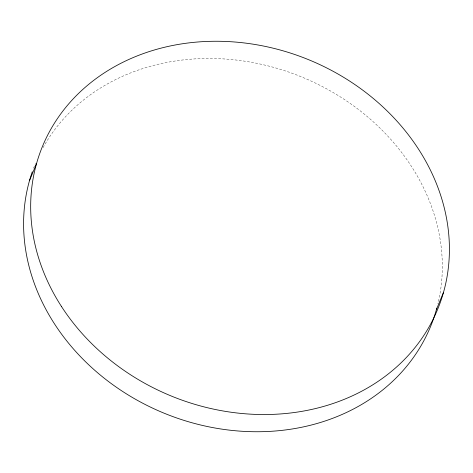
<?xml version="1.0" encoding="UTF-8"?>
<svg xmlns="http://www.w3.org/2000/svg" width="473" height="473" viewBox="0 0 473 473"><rect width="100%" height="100%" fill="white"/><g stroke="black" fill="none" stroke-linecap="round" stroke-linejoin="round"><path stroke-width="0.35" stroke-dasharray="2.37 1.77" d="M33.553 168.252A213.719 181.638 22.4 0 1 35.44 163.475M43.102 147.582A213.719 181.638 22.4 0 1 298.883 75.84A213.719 181.638 22.4 0 1 437.915 303.837"/><path stroke-width="0.71" d="M29.468 180.727L36.557 163.528M436.443 309.472L443.532 292.273M436.833 308.071A213.719 181.638 22.4 0 1 179.22 418.83A213.719 181.638 22.4 0 1 32.306 171.699M61.324 306.262A213.719 181.638 22.4 0 0 423.849 335.422A213.719 181.638 22.4 0 0 234.963 42.02A213.719 181.638 22.4 0 0 61.324 306.262"/></g></svg>
